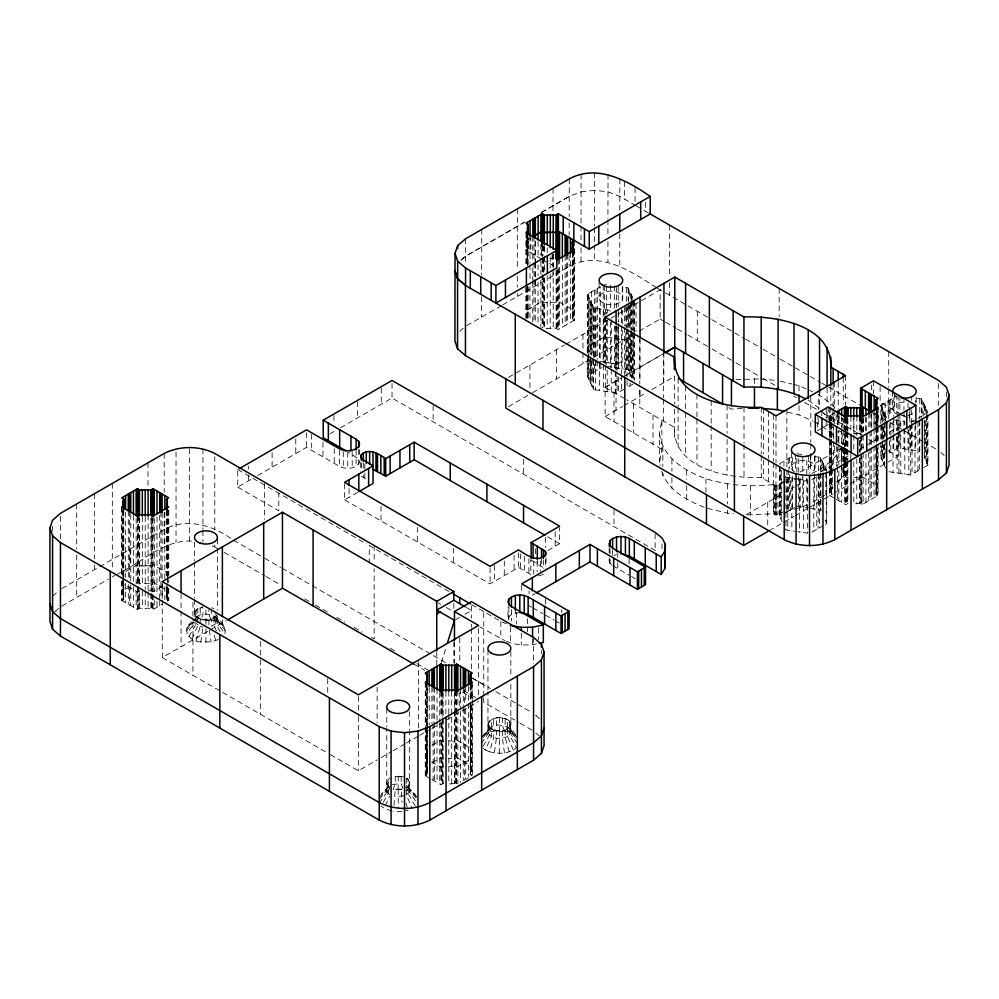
<?xml version="1.0" encoding="UTF-8"?>
<svg xmlns="http://www.w3.org/2000/svg" width="999" height="999" viewBox="0 0 999 999"><rect width="100%" height="100%" fill="white"/><g stroke="black" fill="none" stroke-linecap="round" stroke-linejoin="round"><path stroke-width="0.75" stroke-dasharray="5 3.75" d="M217.482 548.513L214.785 546.952L214.785 542.569M436.763 664.947L436.763 652.559M483.741 697.851L483.741 702.235L518.743 722.439M483.741 696.39L483.741 608.728M784.452 481.081L775.898 485.901L761.25 477.447C729.045 478.808 672.989 469.355 674.362 427.285L626.598 399.712M121.691 581.131L121.691 600.411L123.789 599.2L123.039 595.891L123.789 592.569L121.691 591.358L130.757 586.126M168.744 588.436L168.744 600.411L166.646 599.2L167.395 588.586M426.498 758.865L425.274 758.154L427.385 756.942L426.623 753.633L427.372 750.311L425.262 749.1L429.195 746.84M425.274 727.147L425.274 775.686L427.385 774.475L426.623 771.166L427.372 767.844L425.274 766.633L426.498 765.921M527.41 245.367L528.196 241.945L525.924 240.634L529.97 238.299L529.97 263.237M470.229 756.942L470.979 753.633L470.229 750.311M471.99 705.257L472.003 775.499L470.229 774.475L470.979 771.166L470.229 767.844L472.327 766.633L456.643 757.579L454.545 758.79L448.801 758.353M574.487 248.426L574.487 320.105L572.327 318.856L573.101 315.434L572.327 312.013L574.487 310.764L558.304 301.423L556.131 302.672L544.28 302.672L542.107 301.411L525.924 310.764L528.084 312.013L527.31 315.434L528.096 318.856L528.084 287.075M830.893 420.579L831.68 417.157L829.507 415.909L829.507 420.579M876.598 422.365L876.498 418.856M878.071 443.956L878.071 495.379L875.911 494.13L876.685 490.709L876.685 448.638M218.494 639.572L211.026 641.92L200.836 641.92L202.76 628.583M393.968 805.419L395.242 789.222A11.451 6.606 0 0 0 401.161 789.222L403.933 788.561M509.315 721.103L509.315 735.027L516.446 747.627C510.477 752.896 501.948 753.883 494.305 752.921L496.441 738.111L496.441 730.806C480.407 728.533 491.308 714.41 502.36 718.031C518.394 720.291 507.492 734.415 496.441 730.806M659.502 462.574L659.502 433.354L661.875 420.079L661.875 449.3L659.502 462.574L660.239 465.522M843.106 444.368L845.479 431.093M845.466 462.649L845.466 474.962L843.106 473.588L844.417 466.208M200.836 641.92C189.91 642.22 180.407 629.008 191.945 621.89M215.846 616.72A11.451 6.606 0 0 1 196.853 617.432A11.451 6.606 0 0 1 202.972 607.03C180.357 613.124 210.165 627.996 216.995 615.122L216.995 622.427L224.95 633.878C227.21 618.568 202.36 605.844 192.957 620.766M383.304 802.272L388.286 793.456L388.286 779.532L386.75 782.841L388.286 786.151M389.135 786.613L381.156 794.692L388.286 786.837C385.527 789.272 387.088 793.443 390.109 794.817M515.422 735.139C512.312 724.787 488.499 719.617 488.336 733.428C493.181 740.371 508.079 740.446 510.851 731.718L510.851 682.554M196.091 640.784L200.212 626.435L194.867 622.427L186.925 633.878M494.305 752.921L489.56 751.785L493.668 737.449L493.668 730.144A11.451 6.606 0 0 1 493.668 718.693A11.451 6.606 0 0 1 510.851 724.412A11.451 6.606 0 0 1 493.668 730.144M441.358 662.512L446.428 646.216M257.655 475.574L306.518 447.365L339.41 466.358C345.479 469.28 353.821 469.23 358.691 464.098L359.565 461.538L358.691 458.966L348.451 452.297M611.775 564.922L610.039 563.424L609.178 560.851L610.039 558.291M470.791 755.306L470.229 756.942L472.327 758.154L456.643 767.22L454.545 766.008L448.801 766.433M876.498 422.302L876.011 424.063L876.011 411.376M123.227 576.685L123.789 575.037L121.678 573.826L137.375 564.772L139.473 565.983L150.961 565.983L153.059 564.772L168.744 573.826L166.646 575.049M426.81 751.96L427.372 750.311M483.391 735.476L489.56 732.105L494.305 730.968L496.441 725.336L496.441 718.031M192.02 638.973L197.839 625.386M385.452 805.694L389.523 796.178M489.56 751.785L485.477 749.987L491.308 736.4L491.308 729.095M188.886 636.625L196.016 624.013M483.066 746.365L489.485 735.027L489.485 721.103M837.487 483.291L841.358 477.322L845.466 474.962M188.886 625.262L196.091 621.103L200.212 614.984L200.212 607.679M390.01 788.086L388.361 790.534L384.29 792.332M489.56 732.105L493.668 725.998L493.668 718.693M379.195 803.308L387.15 791.857L387.15 781.131M481.268 743.618L488.336 733.428L488.336 722.702M194.867 619.005L196.016 617.407M186.251 630.943L193.569 621.853M379.433 799.237L386.75 790.147L386.75 728.571M483.379 737.399L487.949 731.718L487.949 691.857M193.956 620.616L197.839 616.033L197.839 608.728M485.477 733.915L491.308 727.047L491.308 719.742M186.925 627.996L191.895 622.377M379.195 797.427L387.15 788.436M481.381 737.886L488.336 730.007M812.062 473.364C823.813 467.782 834.864 459.627 841.358 448.101L841.358 463.486M825.936 472.877L825.936 494.405L835.426 485.576M482.355 736.263L489.485 728.408M52.585 596.153L58.217 591.258M54.833 611.725L60.464 606.843M524.95 221.903L465.447 256.256L459.815 261.151L465.559 256.318L524.013 222.565M459.815 331.281L463.199 328.346M406.306 787.512C410.514 785.788 410.514 779.894 406.306 778.159A11.451 6.606 0 0 1 406.293 787.512L406.306 794.817L412.125 808.403M406.306 794.817L409.265 791.857L409.652 790.147L409.652 731.68M824.662 495.242L812.062 502.584M541.508 212.35L569.168 196.378L581.118 191.883M541.183 212.662L569.28 196.441M526.023 240.697L530.069 238.361M526.023 250.05L528.196 248.788L528.196 234.178M466.808 325.612L501.461 305.594M502.784 304.832L569.168 266.508C599.425 249.975 631.181 271.291 656.118 287.487M61.813 588.523L164.186 529.42C186.551 517.494 213.024 525.199 232.292 539.522M237.712 471.029L237.712 487.1L252.397 478.608M329.932 433.853L333.966 431.518M340.547 427.722L392.033 398.002L657.429 551.748M587.275 352.947L587.375 294.255L600.299 286.788L600.199 360.851M61.813 606.056L108.367 579.183M112.325 576.898L114.873 575.424M116.146 574.687C141.471 563.448 164.111 538.111 193.968 541.396M574.487 320.105L558.304 329.458L556.131 328.209L543.943 328.409L543.943 278.534M136.151 583.004L137.375 582.305L139.473 583.516L150.961 583.516L153.059 582.305L168.744 591.358L166.646 592.569L167.395 595.891M508.503 377.372L564.423 345.08M565.746 344.318L609.515 319.056M610.839 318.281L617.469 314.46M618.793 313.686L660.152 289.81L660.152 319.031L637.374 332.18M148.102 515.084L148.102 591.058L150.961 590.721L153.059 591.932L164.823 585.152L164.823 599.762M121.691 600.411L137.375 609.477L139.485 608.254L150.961 608.254L153.059 609.465L162.125 604.233M168.744 600.411L167.52 601.123L167.52 585.052M344.593 483.803L344.593 499.875L357.605 492.37M508.503 406.593L528.596 394.98M532.592 392.682L592.27 358.229M593.593 357.455L634.702 333.728M624.4 389.048L617.12 393.244L593.581 389.598L587.275 376.011L602.172 367.407M599.575 308.753L599.575 361.351L617.232 364.086L634.465 354.133L628.046 340.484M625.699 428.409L605.132 416.533L605.132 387.312L619.979 378.733M625.299 375.661L663.823 353.421L663.823 382.642M605.232 387.375L621.415 378.034M622.739 377.26L663.935 353.484M633.016 384.066L627.085 387.487L627.085 378.259M162.288 600.224L162.288 657.592L209.053 630.594M210.389 629.832L226.373 620.604M605.132 416.533L622.639 406.418M623.963 405.656L646.553 392.619M651.872 389.548L674.7 376.361M344.593 499.875L490.059 583.866L518.518 567.432L530.781 574.512L530.781 559.902M547.852 550.499L559.64 543.693L559.64 527.622M455.781 619.592L459.715 617.307M464.972 614.273L471.54 610.489L466.483 607.567M829.507 415.909L833.553 413.574L833.553 421.366M532.355 595.229L534.964 593.718M821.765 428.234L817.332 430.794L817.332 417.644M823.975 426.96L828.208 424.513L833.553 427.597L833.553 440.059M829.507 425.262L830.594 424.625M880.843 423.826L880.843 405.257L896.727 396.091L896.727 413.099M875.911 426.511L875.911 417.157L878.183 415.971L871.353 412.025M876.81 425.986L878.183 425.312M786.862 479.682L793.506 475.849M800.149 472.015L843.156 447.19M844.817 446.103L845.466 445.741M746.315 514.672L794.267 486.975M795.604 486.213L807.529 479.32M820.791 471.665L849.974 454.82M859.252 449.463L897.964 427.11L897.964 430.194M811.837 479.57L815.783 477.297M914.997 420.005L910.688 422.49L908.853 422.215M747.477 514.872L773.526 513.761L775.898 515.122L779.994 512.749L784.427 511.8M832.617 484.228L829.507 486.038L831.68 487.287L830.893 490.709L831.68 494.13L829.507 495.392L829.507 470.454M836.325 482.092L845.691 476.685L847.864 477.934M782.304 522.015L779.645 516.283L780.993 515.496L780.993 470.641M783.953 513.798L794.542 507.679M885.576 468.056L880.843 457.854L885.151 455.369L885.151 439.897M919.779 420.329L919.779 451.261L898.076 447.902L889.46 452.884L889.46 440.509M769.068 530.744L794.267 516.196M795.604 515.434L807.529 508.541M808.865 507.779L832.729 493.993M834.053 493.231L848.651 484.802M849.974 484.04L897.964 456.331L897.964 436.338M330.382 754.645L358.354 770.791L377.135 759.952M381.131 757.642L391.795 751.485M393.119 750.724L405.119 743.793M406.443 743.031L418.444 736.101M419.78 735.339L430.432 729.183M431.768 728.408L478.521 701.41M836.325 499.325L845.691 504.732L847.864 503.484L847.864 460.801M431.893 745.279L440.959 740.047L443.057 741.258L445.904 740.933M811.837 532.167L822.427 526.048M825.386 524.338L826.735 523.563L826.735 470.966L820.429 457.38L810.489 455.844L810.489 472.852M888.985 471.728L910.688 475.087L920.653 469.343M923.625 467.632L927.934 465.134L927.934 415.634M853.795 461.85L853.795 503.933L859.727 503.484L861.887 504.732L878.071 495.379M431.893 762.811L440.959 757.579L443.057 758.79M443.069 765.996L440.959 767.22L431.893 761.975M431.893 779.507L440.959 784.752L443.069 783.528L445.916 783.853M468.406 777.946L465.709 779.507L465.709 761.975M785.901 482.255L802.896 477.272M785.901 511.476L800.224 507.554L809.577 503.858M543.431 574.512L538.236 575.899M613.935 555.531L616.533 554.545M519.792 612.462L511.438 614.46L508.841 616.72L507.979 619.28L507.979 607.592M392.482 784.415L401.173 783.753L403.296 789.397M403.933 795.866L395.242 796.528M405.669 810.776L408.054 810.214M779.994 483.541L784.427 482.579M506.293 641.271C515.734 645.229 526.61 645.854 536.613 643.893M859.827 433.416L853.795 433.803L853.795 418.269M139.473 565.983L142.333 565.659M148.102 591.058L150.961 590.734L150.961 516.308M448.801 714.472L448.801 783.965L454.545 783.528L456.643 784.739L456.643 692.794M581.018 191.833L594.58 190.372L594.58 172.839M222.977 625.262C217.008 619.979 208.479 619.005 200.836 619.967L202.972 614.323L202.972 608.478M494.305 730.968C501.948 730.007 510.477 730.993 516.446 736.263M395.242 776.448L403.933 777.11A11.451 6.606 0 0 0 395.242 776.46L395.242 783.753L393.107 789.397L402.023 789.297M395.242 789.222L401.173 789.222L402.023 802.459M402.023 811.45L393.107 811.35M736.051 379.632L759.04 378.921M742.182 408.491L731.443 409.128L727.647 406.93M659.502 433.354C662 457.492 685.264 471.228 705.956 478.746C727.821 485.464 750.848 487.112 773.526 484.54M550.212 258.529L553.196 258.416M856.88 433.753L853.895 433.866L853.895 416.333M853.795 477.497L859.727 477.947L861.887 476.685L878.084 486.038L875.911 487.287L876.685 490.709M145.217 565.546L150.961 565.983M448.801 740.821L454.545 741.258L456.643 740.047L472.327 749.1L470.229 750.324L470.979 753.633M760.564 379.058L777.359 380.469M707.404 508.316L727.622 513.199L733.728 513.723M604.607 284.303L606.455 284.59M632.891 298.139L628.159 287.949L622.265 287.038L622.265 304.046M587.375 294.255L593.681 307.842L611.338 310.577M628.159 340.534L604.507 336.838L587.275 346.79L590.921 354.645L591.021 302.11M917.969 470.891L917.969 418.294L927.934 412.55L921.615 398.951L915.733 398.039L915.733 402.684M603.508 361.925L617.12 364.023L617.12 370.179M606.343 366.346L628.046 369.705L632.779 379.895L632.779 350.674M894.38 419.967L904.807 421.59L904.807 427.772M796.877 453.733L802.771 454.645L802.771 507.242M785.464 476.211L785.951 477.272L795.891 478.808M797.726 479.095L807.654 480.631L807.654 533.229L797.726 531.693M796.877 506.331L806.817 507.867L806.817 455.269M810.489 508.429L820.429 509.977L820.916 511.038L820.916 458.441M785.464 528.808L785.951 529.87L794.542 531.206M200.212 626.435L202.972 627.097M405.669 789.959L412.125 792.332L417.22 797.427M391.92 811.063L384.29 808.403L381.156 806.056M780.244 381.168L791.795 383.966M793.243 384.315L799.013 385.701L812.761 391.808M787.462 412.137L799.013 414.922L812.761 421.029M212.163 545.941L214.785 546.952M471.628 604.62L500.811 621.465L506.293 623.738M479.595 626.748L504.932 640.696M211.663 607.679L214.036 608.728M814.135 421.64L820.728 425.324M661.725 471.391C667.707 490.896 688.274 500.986 705.956 507.967M471.54 677.697L483.741 684.702M635.926 205.707L619.78 196.378L607.929 191.833L594.48 190.31L594.48 226.149M636.363 205.956L650.237 213.961M901.31 414.423L880.119 402.185L880.119 384.652M902.634 415.184L907.929 418.244M915.871 422.839L909.252 419.006L909.252 407.317M657.467 288.274L664.198 292.158M665.459 292.882L686.95 305.294M688.011 305.906L711.013 319.18M712.05 319.78L744.417 338.461M745.554 339.123L761.787 348.489M762.974 349.175L779.158 358.529M780.394 359.24L793.855 367.008M795.129 367.744L820.591 382.455M821.915 383.216L827.297 386.313M828.596 387.075L860.801 405.656M874.025 413.299L888.673 421.753M889.997 422.515L903.533 430.332M904.882 431.106L922.377 441.221M923.725 441.995L938.536 450.537M875.911 424.001L877.846 425.124L877.846 409.053M859.727 433.354L861.65 434.465M660.152 319.031L664.123 321.328M665.459 322.103L676.073 328.234M677.397 328.996L686.688 334.353M688.011 335.127L710.701 348.226M712.05 349.001L734.827 362.15M736.163 362.924L744.205 367.57M745.554 368.344L761.638 377.622M762.974 378.396L779.058 387.687M793.793 396.191L796.478 397.739M804.52 402.385L817.919 410.127M823.276 413.211L860.801 434.877M868.768 439.473L875.399 443.306M880.706 446.378L897.964 456.331M541.458 258.953L525.924 249.987L528.096 248.726L527.509 247.028M542.782 259.715L548.089 262.787M549.413 263.549L556.88 267.857M841.645 432.267L838.86 430.656L838.86 443.231M845.566 445.791L838.198 441.546L838.198 430.631M829.507 495.392L833.553 497.727M605.132 387.312L625.699 399.188M626.997 429.158L661.875 449.3M612.637 565.671L629.083 575.174M631.593 576.623L635.364 578.796M547.602 536.75L559.64 543.693M531.168 560.127L545.404 568.918M361.363 476.123L368.194 480.631M529.095 605.669L531.605 607.117M532.854 607.842L542.894 613.636M545.404 615.084L554.183 620.154M555.432 620.879L559.203 623.051M237.712 469.567L366.558 543.956M448.901 591.495L369.255 545.516L369.255 563.049M237.712 487.1L278.821 510.826L278.821 493.294M438.099 602.797L440.796 604.358M446.203 607.467L451.598 610.589M233.641 540.309L261.9 556.63M264.598 558.179L280.632 567.444M281.968 568.206L446.328 663.099M473.051 678.533L490.472 688.586M495.854 691.695L516.046 703.358M517.395 704.133L532.205 712.687M224.213 552.397L264.598 575.711M265.934 576.485L280.632 584.964M304.683 598.863L310.027 601.947M315.372 605.032L327.397 611.975M336.75 617.37L344.767 622.002M354.121 627.397L362.137 632.03M371.491 637.437L374.163 638.973L374.163 568.731M390.209 648.226L396.89 652.085M416.933 663.661L427.622 669.829M463.698 690.659L477.06 698.376M520.092 723.214L533.553 730.993M462.487 692.17L473.176 698.338M425.274 775.686L429.195 777.959M162.288 657.592L221.229 691.62M222.577 692.407L327.722 753.109M413.986 664.173L424.7 670.354M808.253 400.149L819.542 408.379L819.542 392.794M821.965 426.248L833.066 434.577M483.391 748.413L485.477 749.987M406.306 778.159L406.306 785.464L415.247 794.692M940.783 452.497L944.167 455.432M535.801 732.941L539.185 735.876M509.315 728.408L517.42 737.886M408.129 786.837L416.221 796.303M215.846 617.407L224.95 627.996M513.324 733.915L507.492 727.047L507.492 719.742M406.306 785.464L412.125 792.332M214.036 616.033L219.855 622.901M821.428 410.664L827.072 417.557L827.072 411.326M515.422 737.399L510.851 731.718L510.464 730.007M416.059 798.101L409.652 790.147L409.265 788.436M225.612 630.943L217.382 620.716L216.995 619.005M834.877 407.867L833.066 405.357L818.268 394.243L818.268 409.627M837.599 440.834L839.41 443.331M517.532 743.618L510.464 733.428L510.464 722.702M415.447 800.761L409.265 791.857L409.265 781.131M509.24 732.105L505.132 725.998L505.132 718.693M405.582 786.862L408.054 790.534M215.772 621.103L211.663 614.984L211.663 609.14M415.247 806.056L408.129 793.456L408.129 779.532M220.13 631.58L215.846 624.013L215.846 611.563M927.934 465.134L924.287 457.28L924.287 420.154M880.843 405.257L887.149 418.856M825.162 520.167L826.735 523.563M780.132 464.747L779.645 463.686L792.569 456.218L792.569 470.142M587.375 346.853L591.021 354.707M513.324 749.987L507.492 736.4L507.492 729.095M216.358 630.819L214.036 625.386L214.036 618.081M829.757 424.538L830.831 427.322L830.818 437.287L833.129 438.611L833.066 423.813M504.495 730.968L502.36 725.336L502.36 718.031M211.026 619.967L208.903 614.323L208.903 609.939M527.31 245.304L528.196 248.788M427.385 756.942L426.623 753.633M875.911 417.157L876.797 420.641M509.24 751.785L505.132 737.449L505.132 730.144M405.994 803.046L407.23 807.342M214.136 635.039L215.772 640.784M845.104 429.62L842.132 417.869L842.132 427.097M842.507 448.551L845.479 460.314M504.495 752.921L502.36 738.111L502.36 730.806M209.328 630.057L211.026 641.92M454.47 641.907L454.47 663.473M946.428 391.933L946.428 396.603M938.536 383.529L938.536 405.344M927.434 414.573L927.434 464.073M926.585 414.872L926.585 465.921M926.348 409.14L926.348 415.334M926.348 416.883L926.348 461.738M925.274 406.805L925.274 414.548M925.274 420.729L925.274 459.403M924.774 405.744L924.774 415.035M924.774 421.216L924.774 458.341M924.287 404.682L924.287 413.973M923.201 402.347L923.201 416.271M922.114 400.012L922.114 417.033M921.615 398.951L921.615 417.52M919.779 398.663L919.779 418.781M919.317 420.616L919.317 470.117M916.195 397.215L916.195 403.059M915.733 424.338L915.733 450.636M914.997 426.198L914.997 472.602M912.037 423.264L912.037 474.313M911.687 397.415L911.687 400.512M911.687 409.79L911.687 422.165M911.687 423.713L911.687 450.012M910.688 425.586L910.688 475.087M909.852 407.954L909.852 423.426M909.852 424.975L909.852 449.725M908.853 429.945L908.853 474.812M908.004 403.034L908.004 407.679M908.004 429.333L908.004 449.438M904.807 429.32L904.807 474.175M903.958 397.764L903.958 410.139M903.958 411.688L903.958 427.16M903.958 428.708L903.958 448.813M900.761 420.954L900.761 428.696M900.761 434.877L900.761 473.551M899.912 395.592L899.912 412.612M899.912 414.16L899.912 429.62M899.912 431.168L899.912 448.189M898.925 420.679L898.925 431.506M898.925 433.054L898.925 473.276M898.076 395.304L898.076 413.873M898.076 415.422L898.076 430.894M898.076 432.43L898.076 447.902M897.077 420.392L897.077 431.218M897.077 437.412L897.077 472.989M896.727 419.293L896.727 430.119M896.727 436.301L896.727 448.676M894.692 393.069L894.692 410.601M893.768 397.802L893.768 416.358M893.768 417.907L893.768 433.379M893.768 434.927L893.768 450.387M893.031 421.316L893.031 433.691M893.031 435.227L893.031 472.365M892.582 391.371L892.582 408.903M890.808 399.513L890.808 416.521M890.808 422.714L890.808 435.089M890.808 436.638L890.808 452.097M889.46 400.287L889.46 417.295M889.46 423.489L889.46 434.315M888.735 351.66L888.735 387.5M888.735 389.061L888.735 418.668M888.111 401.061L888.111 418.082M885.576 415.459L885.576 420.092M885.151 402.772L885.151 421.341M885.151 422.877L885.151 438.349M884.49 413.124L884.49 420.854M884.49 422.402L884.49 437.874M884.49 444.056L884.49 465.709M883.99 412.05L883.99 421.341M883.99 427.522L883.99 438.349M883.99 444.543L883.99 464.647M883.503 410.989L883.503 420.279M883.503 426.461L883.503 438.836M883.503 445.03L883.503 463.586M882.417 408.653L882.417 422.577M882.417 424.125L882.417 439.597M882.417 441.146L882.417 461.251M882.192 404.483L882.192 421.503M882.192 427.684L882.192 440.059M882.192 441.608L882.192 457.08M881.33 406.318L881.33 423.339M881.33 424.887L881.33 440.359M881.33 446.541L881.33 458.916M880.843 425.374L880.843 440.834M880.843 442.382L880.843 457.854M878.183 407.779L878.084 425.262M878.071 426.81L878.084 442.407M877.734 416.108L877.734 425.462M877.734 427.01L877.734 442.594M877.734 448.439L877.734 495.192M877.097 408.616L876.997 425.886M876.997 427.447L876.997 441.77M876.997 447.702L876.997 494.755M876.91 411.438L876.81 426.086M876.81 427.547L876.81 441.67M876.81 447.802L876.81 496.116M876.598 411.613L876.685 425.262M876.685 431.493L876.685 442.395M876.36 412.575L876.498 425.424M876.498 426.985L876.498 443.793M876.498 445.354L876.498 492.432M876.248 416.97L876.248 426.311M876.248 427.322L876.248 443.456M876.248 444.455L876.248 494.33M875.911 427.122L875.911 443.656M875.911 445.217L875.911 494.13M874.125 410.114L874.125 427.647M874.025 413.574L874.025 427.597M874.025 429.145L874.025 444.742M874.025 446.291L874.025 497.714M873.501 380.831L873.501 393.981M871.49 384.927L871.49 392.232M871.353 414.647L871.353 427.797M871.24 411.963L871.24 427.547M871.24 430.756L871.24 446.341M871.24 447.814L871.24 499.325M869.979 412.787L870.079 429.995M869.979 431.493L869.979 447.077M869.979 448.626L869.979 500.062M868.818 413.186L868.818 429.258M868.718 452.472L868.718 500.786M866.033 417.719L866.033 430.869M865.933 416.695L865.933 430.719M865.933 454.083L865.933 502.397M863.248 417.857L863.248 433.928M863.148 418.206L863.148 433.791M863.148 435.339L863.148 451.011M863.148 452.485L863.148 503.996M861.987 418.593L861.987 433.204M861.887 419.031L861.887 433.054M861.887 434.602L861.887 450.199M861.887 456.418L861.887 504.732M861.65 416.933L861.65 433.004M861.55 417.669L861.55 434.815M861.55 435.964L861.55 451.948M861.55 453.509L861.55 504.532M860.913 416.508L860.801 435.239M860.801 436.8L860.801 452.672M860.801 453.946L860.801 504.108M860.164 416.071L860.164 433.603M860.064 418.531L860.064 434.115M860.064 440.347L860.064 452.809M860.064 458.479L860.064 503.671M859.827 415.884L859.727 434.303M859.727 440.534L859.727 452.048M859.727 457.679L859.727 503.484M856.88 416.221L856.78 435.527M856.78 458.903L856.78 503.821M853.795 435.364L853.795 450.999M850.911 416.221L850.811 433.966M850.811 453.946L850.811 458.903M847.864 418.718L847.864 431.193M847.864 432.742L847.864 448.938M847.864 449.887L847.864 459.84M847.627 418.993L847.627 430.681M847.527 418.519L847.527 430.994M847.527 432.555L847.527 448.139M847.527 449.687L847.527 460.039M847.527 461.6L847.527 503.671M846.89 431.118L846.89 417.969L846.777 430.557M846.777 432.117L846.777 448.002M846.777 449.562L846.777 460.177M846.777 461.725L846.777 504.108M846.028 417.657L846.028 430.132M846.028 431.693L846.028 447.277M846.041 448.439L846.028 461.301M846.041 462.462L846.041 504.532M845.803 418.593L845.803 430.282M845.566 375.674L845.566 405.282M845.566 417.744L845.566 430.207M845.691 431.493L845.691 447.077M845.691 448.626L845.691 461.101M845.691 462.662L845.691 504.732M845.479 434.165L845.479 446.466M845.466 448.813L845.466 461.113M845.092 448.601L845.092 460.901M845.092 462.437L845.092 474.75M844.817 449.188L844.817 461.488M844.817 463.024L844.817 475.324M844.53 416.408L844.53 429.558M844.43 418.194L844.43 429.108M844.43 433.878L844.43 447.802M844.43 449.363L844.43 460.364M844.43 461.925L844.43 504.008M844.28 452.747L844.28 460.439M844.28 461.975L844.28 474.275M843.468 447.664L843.468 461.501M843.468 467.657L843.468 473.801M843.268 377.46L843.268 403.946M843.268 417.969L843.268 428.883M843.268 430.444L843.268 444.468M843.406 448.464L843.406 462.3M843.406 463.836L843.406 476.148M843.106 447.452L843.106 461.288M843.106 467.445L843.106 473.588M842.132 433.241L842.132 444.006M841.995 447.739L841.995 461.575M841.995 467.732L841.995 476.96M841.645 416.683L841.645 427.597M841.645 429.158L841.645 444.742M841.645 446.291L841.645 463.436M841.645 464.997L841.645 502.397M841.358 465.022L841.358 477.322M838.96 416.108L838.96 424.875M838.86 413.623L838.86 424.525M838.86 444.68L838.86 465.047M838.86 471.178L838.86 500.786M838.198 382.317L838.198 408.816M838.198 416.608L838.198 424.4M837.699 412.462L837.699 424.15M837.599 411.238L837.599 425.262M837.599 447.077L837.487 466.371M837.599 467.332L837.599 500.062M836.213 414.523L836.213 423.289M836.325 446.341L836.325 466.595M834.702 381.943L834.702 408.441M834.702 410.002L834.702 424.026M834.702 445.841L834.702 452.072M833.553 441.62L833.553 468.119M833.129 384.066L833.129 407.442M833.066 408.441L833.066 422.277M832.954 412.637L832.954 421.403M832.342 459.79L832.342 489.011M831.68 417.157L831.68 420.279M831.68 424.001L831.68 438.973M831.68 444.268L831.68 494.13M831.33 416.958L831.33 420.079M831.343 424.2L831.33 438.786M831.343 439.785L831.33 468.394M831.343 469.393L831.343 494.33M831.093 421.978L831.093 437.887M831.093 439.448L831.093 469.055M831.093 470.292L831.093 492.432M830.831 386.8L830.818 406.118M830.831 407.068L830.768 421.416M830.893 422.14L830.768 438.549M830.768 440.01L830.893 468.893M830.768 469.617L830.768 496.116M830.594 416.533L830.594 421.203M830.594 422.764L830.594 438.661M830.594 439.91L830.594 468.269M830.594 469.518L830.594 494.755M829.844 416.096L829.844 468.693M829.844 470.254L829.844 495.192M829.694 407.842L829.694 425.374M829.507 422.14L829.507 437.724M829.507 439.285L829.507 468.893M828.208 406.98L828.208 420.129M827.072 387.949L827.072 405.094M826.198 408.141L826.198 418.369M826.198 419.83L826.198 425.674M826.235 473.002L826.235 522.502M825.936 465.184L825.936 471.341M825.162 467.569L825.162 470.666M824.075 465.234L824.075 471.416M823.576 464.173L823.576 471.903M823.089 463.111L823.089 472.39M822.002 460.776L822.002 471.603M821.765 410.701L821.765 416.546M820.429 457.38L820.429 471.303M820.429 472.839L820.429 509.977M819.467 475.162L819.467 527.759M818.581 457.092L818.581 472.564M818.581 474.113L818.581 509.69M818.268 418.856L818.268 423.464M818.268 473.276L818.119 528.546M816.77 476.723L816.77 529.32M814.997 455.644L814.997 467.332M814.535 456.468L814.535 509.065M813.81 478.434L813.81 531.031M810.788 395.754L810.788 442.507M810.788 444.068L810.788 451.86M810.788 453.409L810.788 465.884M808.653 455.556L808.653 472.564M803.608 480.007L803.608 532.604M800.224 478.334L800.224 507.554M799.562 479.383L799.562 531.98M799.013 385.701L799.013 393.394M799.013 405.694L799.013 414.922M798.725 458.653L798.725 506.618M796.877 458.379L796.877 472.302M795.529 454.508L795.529 471.528M792.569 476.336L792.569 508.816M791.845 478.184L791.845 530.781M791.383 452.722L791.383 467.332M790.321 481.293L790.321 510.514M789.61 457.929L789.61 468.756M789.61 474.95L789.61 510.526M788.261 458.703L788.261 467.994M788.261 469.542L788.261 511.301M787.799 477.559L787.799 530.157M786.862 409.565L786.862 468.781M786.912 470.317L786.912 512.087M785.951 477.272L785.951 529.87M783.953 461.201L783.953 467.382M781.218 470.179L781.218 519.68M780.132 466.296L780.132 517.345M779.645 466.783L779.645 516.283M779.357 483.903L779.357 513.124M779.158 288.399L779.158 316.446M777.946 484.715L777.946 513.936M776.535 485.539L776.535 514.76M775.998 415.834L775.998 462.587M775.998 464.148L775.898 515.122M775.524 485.689L775.524 514.91M774.712 485.227L774.712 514.448M773.9 484.752L773.9 513.973M773.688 414.51L773.688 461.263M773.688 462.812L773.526 513.761M768.618 411.576L768.618 458.329M768.618 459.89L768.618 481.705M767.744 502.297L767.744 526.898M763.548 408.653L763.548 453.846M763.548 460.077L763.548 478.783M761.25 407.317L761.25 454.07M761.25 455.631L761.25 477.447M754.457 378.534L754.457 386.226M750.524 485.914L750.524 515.134M744.005 407.33L744.005 443.169M744.005 444.73L744.005 477.46M727.622 483.978L727.622 503.971M727.622 510.127L727.622 513.199M727.085 405.157L727.085 433.204M727.085 439.448L727.085 475.287M711.176 400.811L711.176 424.188M711.176 425.749L711.176 470.941M705.956 478.746L705.956 492.582M697.302 311.263L697.302 340.484M696.94 394.293L696.94 417.669M696.94 419.23L696.94 464.423M686.713 470.204L686.713 479.433M686.713 485.576L686.713 499.425M685.639 386.076L685.639 411.001M685.639 412.562L685.639 456.193M678.109 378.446L678.109 406.493M678.109 408.054L678.109 447.015M674.362 375.861L674.362 403.908M674.362 409.19L674.362 437.25M671.915 459.09L671.915 471.391M671.915 477.547L671.915 488.311M669.58 225.137L669.58 276.561M669.58 282.792L669.58 295.267M663.561 350.924L663.561 397.677M663.561 399.238L663.561 421.054M662.837 446.59L662.837 466.583M662.837 472.727L662.837 475.799M662.012 543.756L662.012 551.061M655.132 533.828L655.132 549.9M653.009 414.96L653.009 444.18M645.491 202.46L645.491 211.226M640.022 339.235L639.909 382.605M639.909 390.297L639.909 396.453M639.797 337.2L639.797 383.953M639.797 390.184L639.797 407.33M636.038 303.733L636.038 331.418M635.064 187.675L635.064 202.285M634.465 301.536L634.465 332.48M634.465 334.028L634.365 380.219M633.965 300.474L633.965 331.418M633.965 332.967L633.865 379.158M633.503 403.696L633.503 432.917M633.116 302.31L633.116 330.157M633.116 336.351L633.116 354.907M632.891 299.688L632.891 330.619M632.891 332.168L632.891 350.736M633.016 354.857L633.016 379.458M631.805 295.804L631.805 300.449M631.805 301.985L631.805 329.832M631.805 331.381L631.805 348.401M631.693 348.339L631.693 377.56M631.306 294.742L631.306 299.388M631.306 300.924L631.306 330.319M631.306 331.868L631.206 376.498M630.819 293.681L630.819 299.862M630.819 301.411L630.819 329.258M630.819 330.806L630.719 375.437M630.157 304.021L630.157 328.771M630.157 334.965L630.157 356.618M630.057 356.556L630.057 376.561M630.057 382.704L630.057 385.776M629.732 291.346L629.732 299.076M629.732 305.269L629.732 328.471M629.732 334.653L629.632 373.102M629.083 559.103L629.083 564.947M628.646 289.011L628.646 301.386M628.646 302.934L628.646 327.684M628.646 333.866L628.546 370.766M628.159 287.949L628.159 300.324M628.159 306.506L628.159 328.159M628.159 329.707L628.046 369.705M627.197 305.731L627.197 327.397M627.197 328.946L627.085 376.723M626.311 287.662L626.311 301.586M626.311 307.767L626.311 327.884M626.311 329.433L626.211 369.418M625.849 306.518L625.849 326.623M625.849 332.817L625.849 359.116M625.736 359.053L625.736 375.961M624.625 181.643L624.625 199.176M624.5 307.292L624.5 325.849M624.5 327.397L624.4 375.212M622.727 286.201L622.727 297.889A11.801 6.818 0 0 1 605.019 303.796A11.801 6.818 0 0 1 605.019 291.995A11.801 6.818 0 0 1 622.727 297.889M622.265 310.239L622.265 324.163M622.265 330.344L622.265 339.635M622.165 339.573L622.165 368.793M621.54 309.003L621.54 324.475M621.54 326.011L621.428 373.838M621.428 375.374L621.428 390.759M619.88 178.908L619.78 210.402M619.78 233.778L619.78 266.508M618.568 310.714L618.568 321.541M618.568 327.722L618.568 363.311M618.468 363.249L618.468 370.941M618.468 377.085L618.468 392.47M618.219 286.413L618.219 306.518M618.219 312.699L618.219 321.99M618.219 323.539L618.119 368.169M617.769 552.572L617.769 561.338M617.769 562.799L617.769 568.643M617.232 326.96L617.232 364.086M617.12 376.323L617.12 393.244M616.383 286.126L616.383 307.779M616.383 326.348L616.283 367.882M616.033 323.476L616.033 370.229M616.096 371.74L615.996 410.252M615.384 326.673L615.384 363.798M615.284 363.736L615.284 369.892M615.284 371.428L615.284 392.957M614.547 285.839L614.547 309.041M614.547 326.061L614.547 338.436M614.435 338.374L614.435 367.595M613.998 392.432L613.998 421.653M614.023 510.089L614.023 526.161M612.637 550.187L612.637 556.031M611.338 319.855L611.238 367.732M611.238 369.268L611.238 392.332M610.501 285.214L610.501 311.513M610.501 322.34L610.389 366.97M610.039 548.813L610.039 553.908M610.039 559.04L610.039 563.424M609.178 547.702L609.178 556.468M609.178 557.929L609.178 560.851M608.029 174.35L607.929 218.319M607.929 219.88L607.929 235.464M607.929 241.696L607.929 261.95M607.292 309.952L607.292 313.049M607.292 320.779L607.292 362.55M607.192 370.179L607.192 391.708M606.455 286.139L606.455 313.973M606.455 320.167L606.455 337.187M606.343 337.125L606.343 364.81M605.456 309.665L605.456 314.31M605.456 315.859L605.456 362.262M605.232 317.245L605.232 363.998M605.357 365.284L605.357 391.421M604.607 285.851L604.607 315.247M604.607 316.783L604.507 362.987M603.621 309.378L603.621 361.975M603.508 364.997L603.508 391.133M603.259 285.077L603.159 363.761M600.199 362.4L600.199 368.544M599.462 362.837L599.462 390.509M599.113 283.291L599.113 297.889M597.34 288.499L597.34 341.096M597.24 341.034L597.24 359.49M597.24 361.026L597.24 370.254M595.991 289.273L595.891 358.728M595.891 360.264L595.891 371.029M595.516 308.129L595.516 357.63M595.416 360.664L595.416 389.885M594.642 290.06L594.542 356.431M594.542 364.123L594.542 371.815M594.48 227.71L594.48 243.294M594.48 244.855L594.48 260.439M593.681 307.842L593.681 357.355M593.581 360.377L593.581 389.598M593.194 306.78L593.194 357.829M593.081 359.315L593.081 388.536M592.107 304.445L592.107 355.494M592.007 358.516L592.007 386.201M591.683 291.77L591.683 344.355M591.583 344.305L591.583 355.07M591.583 361.213L591.583 373.526M590.921 360.801L590.921 383.866M590.534 301.049L590.534 353.646M590.421 356.668L590.421 382.804M590.034 299.987L590.034 352.585M589.934 360.214L589.934 381.743M588.948 297.652L588.948 350.249M588.723 293.481L588.723 346.066M588.848 350.187L588.848 379.408M588.623 346.016L588.623 375.237M587.862 295.317L587.762 354.008M587.762 355.544L587.762 377.073M587.275 359.091L587.275 376.011M582.979 334.365L582.979 351.286M582.979 352.822L582.979 363.586M581.118 174.35L581.018 224.55M581.018 226.111L581.018 241.696M581.018 247.927L581.018 261.95M574.487 240.634L574.487 246.865M574.15 249.787L574.15 319.917M573.414 250.911L573.414 319.48M573.226 250.712L573.226 320.841M572.914 252.934L572.914 317.158M572.664 252.048L572.664 319.056M572.327 251.848L572.327 318.856M570.441 252.322L570.441 322.452M569.28 178.908L569.168 216.633M569.168 222.877L569.168 235.339M569.168 255.594L569.168 266.508M567.657 253.921L567.657 324.051M566.396 254.658L566.396 324.787M565.134 255.382L565.134 325.512M562.35 256.993L562.35 327.123M561.713 609.889L561.713 612.812M559.565 258.604L559.565 328.721M558.304 259.328L558.304 329.458M557.966 270.042L557.966 329.258M557.217 269.318L557.217 328.833M556.48 270.741L556.48 328.396M556.455 349.675L556.455 378.896M556.131 270.542L556.131 328.209M555.182 531.655L555.182 546.266M553.196 254.021L553.196 267.769M553.196 269.33L553.196 328.546M553.071 188.262L552.959 211.975M552.959 254.046L552.959 266.508M552.959 272.752L552.959 275.861M552.06 254.857L552.06 265.085M550.199 257.018L550.199 267.932M550.212 274.113L550.212 328.659M547.227 247.789L547.227 254.021M547.227 275.562L547.227 328.546M546.053 557.704L546.053 566.47M545.404 537.3L545.404 547.527M545.404 559.652L545.404 568.419M545.404 599.013L545.404 604.857M544.28 246.566L544.28 254.358M544.28 255.919L544.28 272.103M544.28 277.734L544.28 328.209M543.943 246.366L543.943 254.158M543.943 258.279L543.943 272.864M543.431 559.902L543.431 568.668M543.194 245.941L543.194 255.282M543.194 258.704L543.194 273.988M543.194 275.549L543.194 327.272M542.445 245.504L542.445 256.418M542.445 257.979L542.445 273.564M542.445 274.725L542.445 327.709M542.107 245.304L542.107 256.219M542.107 257.779L542.107 273.364M542.107 274.912L542.107 327.897M541.52 558.791L541.52 566.096M541.458 241.421L541.458 256.031M541.433 650.536L541.433 653.633M540.846 244.48L540.846 255.394M540.846 261.626L540.846 274.188M540.846 280.332L540.846 327.173M540.471 561.038L540.471 571.266M538.349 627.946L538.349 639.635M538.061 241.421L538.061 258.554M538.061 264.785L538.061 275.699M538.061 281.93L538.061 324.001M537.3 560.751L537.3 563.673M537.112 561.413L537.112 571.64M535.614 548.788L535.614 556.093M535.277 241.458L535.277 261.726M535.277 263.174L535.277 278.871M535.277 280.319L535.277 322.402M535.139 240.959L535.139 261.226M535.139 262.774L535.139 278.359M535.139 279.92L535.139 286.151M534.015 235.964L534.015 260.901M534.015 262.45L534.015 278.034M534.015 279.595L534.015 321.666M533.741 561.038L533.741 574.188M533.553 637.487L533.553 663.848M532.742 236.688L532.742 261.713M532.742 267.857L532.742 280.419M532.742 281.88L532.742 322.502M532.579 638.885L532.579 644.73M530.844 235.302L530.844 252.834M529.97 264.785L529.97 280.369M529.97 286.601L529.97 320.891M529.932 364.997L529.932 391.133M529.095 591.058L529.095 593.98M528.871 558.791L528.871 573.401M528.084 241.883L528.084 265.259M527.859 234.378L527.747 265.072M527.747 286.888L527.747 319.056M527.609 235.402L527.609 247.09M527.41 236.601L527.509 265.409M527.509 287.225L527.509 317.158M527.385 618.693L527.385 631.843M527.11 234.802L527.185 264.835M527.185 286.563L527.185 317.732M527.01 241.258L527.01 264.947M527.01 286.451L527.01 317.932M526.361 233.778L526.361 249.85M526.261 240.834L526.261 265.759M526.261 287.188L526.261 318.356M526.023 232.517L525.924 265.572M525.924 287.387L525.924 318.556M524.65 556.356L524.65 570.966M523.588 459.34L523.588 473.951M521.69 585.314L521.69 592.619M521.303 633.191L521.303 644.879M520.442 553.921L520.442 568.531M518.518 552.822L518.518 567.432M517.42 208.853L517.42 226.386M517.307 226.323L517.307 269.955M517.307 276.186L517.307 287.1M517.307 293.331L517.307 296.453M516.421 612.362L516.421 624.05M515.347 610.039L515.347 612.961M514.073 555.382L514.073 569.992M511.438 609.49L511.438 621.178M510.851 651.548L510.851 676.348M510.414 626.897L510.414 642.969M508.841 606.493L508.841 620.379M504.295 561.038L504.295 575.649M500.811 621.465L500.811 638.998M499.4 717.806L499.4 730.581M499.4 731.031L499.4 753.308M494.505 565.222L494.505 581.293M490.059 567.794L490.059 583.866M487.949 649.999L487.949 690.309M481.768 229.433L481.655 274.95M481.655 296.778L481.655 317.033M478.521 628.546L478.521 695.217M472.327 682.192L472.327 775.686M471.99 685.102L472.003 699.675M471.54 606.106L471.54 618.119M471.54 624.225L471.54 627.285M471.54 628.808L471.54 670.054M471.278 683.129L471.278 698.638M471.278 704.832L471.278 775.087M471.103 682.891L471.103 699.949M471.103 704.982L471.103 774.937M470.791 685.289L470.791 699.487M470.791 705.444L470.791 772.826M470.554 684.265L470.554 701.323M470.554 702.06L470.566 774.662M470.229 685.202L470.229 701.136M470.229 702.26L470.229 774.475M468.406 686.375L468.406 776.485M465.709 686.001L465.709 703.421M465.709 709.265L465.709 762.811M465.559 238.786L465.559 256.318M465.447 256.256L465.447 264.048M464.485 688.761L464.485 707.367M464.485 708.915L464.485 780.219M463.261 687.424L463.261 706.031M463.261 707.579L463.261 780.918M460.564 688.973L460.564 709.752M460.564 711.3L460.564 782.479M459.752 637.837L459.752 662.637M459.752 692.095L459.752 706.056M457.867 690.534L457.867 708.191M457.867 709.74L457.867 784.04M456.306 691.058L456.318 784.552M455.594 690.634L455.594 784.14M454.87 690.222L454.87 710.064M454.87 711.613L454.882 783.716M454.545 693.131L454.545 783.528M453.658 548.239L453.658 562.849M453.833 603.321L453.833 609.427M453.833 641.495L453.833 662.886M451.685 691.32L451.698 783.853M448.801 691.208L448.801 713.723M445.904 691.32L445.904 714.572M443.057 693.131L443.069 783.528M442.732 690.222L442.732 716.583M442.732 718.131L442.732 783.716M442.008 692.594L442.008 717.394M442.008 723.201L442.008 784.14M441.283 691.058L441.283 717.407M441.283 723.176L441.283 784.552M440.959 691.246L440.959 716.795M440.959 722.252L440.959 784.752M439.722 692.694L439.735 721.54M439.735 723.089L439.735 784.04M437.038 688.973L437.038 720.604M437.038 722.152L437.038 782.479M434.34 687.424L434.34 780.918M433.141 405.656L433.141 421.728M433.116 686.713L433.116 722.377M433.116 723.925L433.116 780.219M431.893 687.549L431.893 723.576M429.195 687.549L429.195 724.762M427.372 688.299L427.385 774.475M427.048 684.265L427.048 726.123M427.048 726.872L427.048 774.662M426.81 685.289L426.81 772.826M426.623 685.414L426.623 725.724M426.623 727.272L426.623 771.166M426.498 684.827L426.498 725.137M426.498 726.685L426.498 776.398M426.323 683.129L426.323 724.999M426.323 731.106L426.323 775.087M425.599 681.992L425.599 726.036M425.599 726.96L425.599 775.499M425.274 682.192L425.262 725.848M418.444 661.675L418.444 728.346M417.332 527.26L417.332 541.87M409.652 711.525L409.652 730.119M401.173 776.448L401.173 783.753M398.201 776.223L398.201 789.01M398.201 789.447L398.201 808.74M392.033 383.391L392.033 398.002M386.75 708.416L386.75 727.022M381.281 388.136L381.281 404.208M381.006 506.281L381.006 520.891M377.135 687.075L377.135 722.739M374.163 545.466L374.163 562.524M364.847 464.098L364.847 471.403M364.847 472.864L364.847 478.708M363.324 463.211L363.324 469.068M363.324 474.9L363.324 477.822M361.363 462.974L361.363 469.305M360.701 462.487L360.701 471.253M359.565 449.85L359.565 454.233M358.691 449.488L358.691 454.582M358.691 459.715L358.691 464.098M358.354 696.365L358.354 714.972M358.354 716.533L358.354 770.791M357.63 401.785L357.63 417.857M356.106 450.287L356.106 466.358M352.197 451.785L352.197 467.857M349.038 488.548L349.038 497.315M347.752 452.285L347.752 468.356M343.306 451.785L343.306 467.857M339.41 450.287L339.41 466.358M334.265 448.776L334.265 463.386M333.966 415.447L333.966 422.752M327.722 678.683L327.722 694.193M322.964 442.245L322.964 456.855M311.663 434.265L311.663 450.337M306.518 432.754L306.518 447.365M295.766 438.961L295.766 453.571M272.115 452.622L272.115 467.232M264.598 483.753L264.598 519.418M260.327 641.321L260.327 658.378M260.327 659.927L260.327 714.198M248.464 466.283L248.464 469.205M248.464 475.049L248.464 480.894M222.377 619.805L222.377 622.901M217.382 538.985L217.382 546.74M217.382 548.289L217.382 610.314M217.382 616.333L216.995 622.427L211.663 626.435L211.663 619.13M214.785 456.555L214.785 529.42M208.903 619.792L208.903 625.636M205.931 609.715L205.931 619.58M205.931 620.017L205.931 624.4M205.931 628.821L205.931 642.307M202.947 448.901L202.934 529.258M202.934 530.719L202.934 542.407M200.212 619.13L200.212 623.513M197.839 618.081L197.839 622.464M196.016 610.102L196.016 621.091M194.867 611.7L194.867 620.966M194.48 542.095L194.48 560.689M194.48 562.25L194.48 597.902M194.48 599.45L194.48 616.333M192.932 602.409L192.932 616.371M192.932 622.564L192.932 675.287M189.485 448.938L189.485 540.884M181.069 594.043L181.069 609.54M181.069 611.088L181.069 646.753M176.036 451.998L176.036 542.407M168.744 510.014L168.744 578.234M168.744 579.67L168.744 582.879M168.419 510.452L168.406 574.949M168.419 588.536L168.419 600.224M167.695 510.864L167.695 576.073M167.695 577.36L167.695 582.28M167.695 587.587L167.695 599.812M167.507 510.726L167.507 582.042M167.395 510.139L167.395 575.262M167.208 510.014L167.208 575.374M167.208 586.913L167.208 597.552M166.97 510.539L166.97 575.661M166.97 583.316L166.97 599.388M166.646 510.352L166.646 575.474M166.646 586.725L166.646 599.2M164.823 512.275L164.823 578.945M164.186 453.459L164.186 492.22M164.186 512.375L164.186 546.952M162.288 581.618L162.288 598.676M162.125 512.637L162.125 578.945M162.125 584.615L162.125 601.311M160.901 511.438L160.901 597.639M159.678 515.247L159.678 599.812M159.678 601.273L159.678 605.656M156.98 516.808L156.98 595.516M156.98 601.361L156.98 607.205M154.283 518.356L154.283 591.233M154.283 599.999L154.283 608.766M153.047 515.971L153.047 591.945M153.059 594.855L153.059 609.465M152.735 518.456L152.722 591.758M152.735 594.667L152.735 609.278M152.01 518.469L152.01 591.333M152.01 594.255L152.01 608.866M151.286 514.947L151.286 608.453M150.961 593.643L150.961 608.254M148.114 592.519L148.114 608.591M147.977 462.812L147.977 487.612M145.217 516.745L145.217 589.61M145.217 591.158L145.217 608.691M142.32 516.633L142.32 586.401M142.333 591.046L142.333 608.578M139.473 517.857L139.473 586.076M139.485 608.254L139.485 590.721L137.375 591.945L121.691 582.879L123.789 581.68L123.789 599.2M139.136 517.732L139.148 586.263M139.148 590.921L139.148 608.453M138.424 515.359L138.424 585.139M138.424 586.688L138.424 608.866M137.7 609.278L137.7 585.551M137.7 515.784L137.7 584.003M137.375 517.519L137.375 587.287M137.375 588.836L137.375 609.477M136.151 518.356L136.151 583.478M136.151 591.233L136.151 608.766M133.454 515.259L133.454 585.027M133.454 586.575L133.454 607.205M130.757 514.323L130.757 583.466M130.757 585.014L130.757 605.656M130.145 549.075L130.145 566.608M129.533 511.438L129.533 579.657M129.533 587.412L129.533 604.944M128.309 510.726L128.309 578.945M128.309 584.615L128.309 604.233M125.612 512.275L125.612 577.41M125.612 583.254L125.612 602.684M123.789 510.352L123.789 577.022M123.464 508.991L123.464 575.661M123.464 577.21L123.464 599.388M123.227 510.014L123.214 575.374M123.227 578.146L123.227 597.552M123.027 510.139L123.027 575.262M123.039 578.359L123.039 595.891M122.914 510.726L122.914 601.123M122.015 508.279L122.015 574.949M122.015 581.318L122.015 600.224M121.691 506.918L121.691 575.137M112.325 483.391L112.325 569.592M94.493 493.681L94.493 558.803M94.493 565.009L94.493 569.655M76.673 503.983L76.673 548.938M76.673 555.144L76.673 597.477M60.464 516.433L60.464 539.697M52.585 526.373L52.585 531.031M896.041 396.191A11.801 6.818 0 0 1 894.155 394.78M794.842 472.152A11.801 6.818 0 0 1 795.604 462.1A11.801 6.818 0 0 1 812.861 463.411A11.801 6.818 0 0 1 809.09 473.226M912.736 413.723A11.801 6.818 0 0 1 907.442 415.484M904.382 415.721A11.801 6.818 0 0 1 901.323 415.484M898.476 414.81A11.801 6.818 0 0 1 892.981 407.142A11.801 6.818 0 0 1 904.382 402.085M390.109 787.512A11.451 6.606 0 0 1 390.109 778.171M539.185 718.343L535.801 715.409L539.185 718.343"/><path stroke-width="1.5" d="M454.47 640.371L454.47 611.575L471.54 601.723L533.553 637.487L541.433 644.33L544.068 652.097L544.068 745.604L541.433 753.371L533.553 760.214L429.832 820.092C414.098 827.934 394.955 827.934 379.22 820.092L60.464 636.051L52.585 629.22L52.585 535.714L49.95 527.947L52.585 520.179L60.464 513.336L164.186 453.459C179.92 445.604 199.063 445.604 214.785 453.459L453.833 591.495L453.833 600.262L436.75 610.114L436.763 651.011M391.071 824.65L391.071 731.143L379.22 726.585L60.464 542.557L52.585 535.714M674.362 357.155C672.989 399.225 729.045 408.678 761.25 407.317L775.998 415.834L845.566 375.674L830.818 367.157C832.192 325.087 776.136 315.634 743.943 316.995L674.8 277.073L605.232 317.245L674.362 357.155L674.362 369.63M622.464 554.208L629.333 556.031L661.226 574.45L665.059 568.244L665.322 544.205L662.012 537.912L655.132 532.367L392.033 380.469L323.214 420.192L323.214 437.724L345.941 450.849M665.059 568.244L665.322 544.205M123.027 505.482L123.789 499.075L121.678 497.852L137.363 488.798L139.473 490.01L150.961 490.022L153.059 488.798L168.744 497.852L166.646 499.075L166.646 508.803M426.623 680.756L427.372 674.35L425.262 673.126L440.959 664.073L443.057 665.284L454.545 665.284L456.643 664.073L472.327 673.126L470.229 674.35L470.229 684.078M470.229 674.35L470.979 677.659L470.229 680.981L472.327 682.192L456.643 691.246L454.545 690.034L443.057 690.034L440.959 691.246L425.274 682.192L427.372 680.981L426.623 677.659M527.41 230.757L528.196 224.413L526.023 223.164L542.207 213.811L544.38 215.072L556.243 215.072L558.404 213.811L589.273 231.631L650.237 196.428L650.237 213.961L589.273 249.163L558.304 231.293L556.131 232.542L553.196 232.205M447.34 643.256L454.47 620.342L436.75 610.114L436.75 601.348L282.455 512.25L162.288 581.618L358.354 694.817L478.521 625.436L454.47 611.575M531.168 542.594L559.64 526.161L414.16 442.182L385.701 458.616C379.145 453.996 368.556 447.589 361.363 454.695L360.701 456.643L361.363 458.591L373.052 465.909L344.593 482.342L490.059 566.333L518.518 549.9C525.836 554.47 537.175 563.149 545.404 555.269L546.053 553.321L545.404 551.386L531.168 542.594L531.168 558.666M649.387 213.474L938.536 380.407L946.428 387.25L949.05 395.017L949.05 465.147L946.415 472.914L938.536 479.757L834.814 539.635C819.08 547.489 799.937 547.489 784.215 539.635L465.447 355.607L457.567 348.763L454.932 340.996L455.044 253.396L457.667 245.629L465.559 238.786L569.28 178.908C597.002 163.749 627.247 180.507 650.237 196.428M519.792 594.929L519.792 612.462L528.134 614.46L561.026 633.453L569.118 628.771L569.118 611.238L561.026 615.921L528.134 596.927C522.065 594.005 513.723 594.055 508.841 599.188L507.979 601.748L508.841 604.308L511.438 606.568L543.331 624.974L543.331 642.507L539.298 643.344M609.178 546.241L610.039 540.759C614.909 535.626 623.264 535.576 629.333 538.498L661.226 556.918L661.226 574.45M541.433 753.371L541.433 659.864L544.068 652.097M544.068 728.071L541.433 735.838L533.553 742.682L429.832 802.559C414.098 810.401 394.955 810.401 379.22 802.559L60.464 618.531L52.585 611.688L49.95 603.92M946.415 472.914L946.415 402.784L949.05 395.017M661.226 556.918L665.059 550.711M391.071 731.143L404.533 732.654L417.982 731.143L429.832 726.585L533.553 666.708L541.433 659.864M454.932 270.866L457.567 278.634L465.447 285.477L784.215 469.518C799.937 477.36 819.08 477.36 834.814 469.518L938.536 409.627L946.415 402.784M532.742 236.688L542.107 231.281L544.38 232.592L553.296 232.268M542.207 231.343L532.854 236.751L532.854 219.218M556.243 232.605L558.404 231.343L558.404 213.811M495.916 285.527L556.88 250.337L556.88 267.857L495.916 303.059L495.916 285.527L465.559 268.007L457.667 261.164L455.044 253.396M572.327 252.797L572.327 241.883L574.487 240.634M556.131 258.079L558.304 259.328L574.487 249.975L572.327 248.726L573.101 245.304L572.327 241.883M166.646 499.075L167.395 502.385L166.646 505.706L168.744 506.918L153.047 515.971L150.961 514.76L139.473 514.76L137.375 515.971L121.691 506.918L123.789 505.706L123.027 502.385M239.048 468.793L306.518 429.832L339.41 448.826C345.479 451.748 353.821 451.698 358.691 446.565L359.565 444.006L358.691 441.433L356.106 439.185L323.214 420.192M373.014 469.393L385.701 476.148L414.16 459.715L544.93 535.202M665.034 352.722L674.7 347.14L743.943 387.125C765.034 386.251 786.8 388.986 805.656 398.963M665.134 352.784L674.8 347.202M227.71 619.83L282.455 588.211L413.986 664.173M436.75 601.348L453.833 591.495M536.276 592.969L589.997 561.95L637.424 589.335L645.529 584.665L645.529 567.132L637.424 571.803L589.997 544.418L521.69 583.853L569.118 611.238M915.871 422.839L915.871 405.307L857.691 438.898L857.691 456.431L815.309 431.968L815.309 414.435L828.208 406.98L845.803 417.132L847.976 415.884L859.827 415.884L861.987 417.132L878.183 407.779L876.011 406.531L876.797 403.109L876.011 399.687L878.183 398.439L860.601 388.286L860.601 405.819L871.353 412.025L871.353 394.493M860.601 388.286L873.501 380.831L915.871 405.307M836.325 411.963L845.691 406.556L847.864 407.817L859.727 407.817L861.887 406.568L861.887 417.47M505.819 378.908L505.819 408.129L743.631 545.429L767.744 531.505M436.763 613.873L440.097 612.037M510.414 625.436L521.303 627.347L532.579 627.197L543.331 624.974M748.313 408.129L759.04 408.141M762.087 408.404L777.359 409.69L784.577 411.438M556.88 250.337L526.023 232.517L528.196 231.256L527.41 227.834M815.309 414.435L857.691 438.898M678.496 378.559L722.577 404.008L722.577 374.787M645.529 567.132L612.637 548.139L610.039 545.891L609.178 543.319M452.947 593.831L470.304 603.858M453.833 600.262L465.222 606.83M455.044 270.929L457.667 278.696L465.559 285.539L465.559 268.007M52.585 629.22L49.95 621.453L49.95 527.947M938.536 409.627L938.536 479.757M922.327 418.981L922.327 489.11M906.78 410.552L906.78 428.084M886.787 422.102L886.787 439.635M886.675 439.572L886.675 509.702M876.91 397.702L876.91 400.624M876.598 401.386L876.598 410.676M876.36 399.488L876.36 409.715M876.011 399.687L876.011 409.915M874.137 396.103L874.137 410.714M870.079 393.756L870.079 411.288M868.718 410.502L868.718 413.623M868.606 392.907L868.606 410.439M866.782 433.641L866.782 451.173M865.933 408.903L865.933 415.134M865.334 391.021L865.334 408.554M863.148 407.292L863.148 416.645M862.075 389.135L862.075 406.668M861.55 406.755L861.55 417.669M860.801 407.192L860.801 416.533M860.064 407.617L860.064 416.97M859.727 407.817L859.727 417.157M856.78 407.48L856.78 416.82M853.795 407.367L853.795 416.708M851.073 435.077L851.073 452.609M851.023 460.152L851.023 530.282M850.811 407.48L850.811 416.82M847.864 407.817L847.864 415.609M847.527 407.617L847.527 416.97M846.777 407.18L846.777 416.533M846.028 406.755L846.028 417.657M845.691 406.556L845.691 417.47M844.43 407.292L844.43 416.645M843.268 374.338L843.268 377.46M841.645 408.891L841.645 415.134M838.86 410.502L838.86 413.623M838.198 371.416L838.198 380.756M836.5 426.66L836.5 444.193M834.814 469.518L834.814 539.635M833.129 368.481L833.129 384.066M830.831 357.192L830.818 385.851M827.072 347.427L827.072 386.388M822.964 474.063L822.964 544.193M821.94 418.256L821.94 435.789M819.542 338.249L819.542 392.794M809.515 475.586L809.515 545.716M808.253 330.02L808.253 398.589M799.013 394.93L799.013 402.622M796.066 474.063L796.066 544.193M794.018 323.501L794.018 393.631M784.215 469.518L784.215 539.635M778.096 319.156L778.096 389.285M777.359 388.161L777.359 409.69M761.188 316.983L761.188 387.113M754.457 387.762L754.457 407.754M743.943 316.995L743.943 387.125M743.631 516.208L743.631 545.429M734.402 440.759L734.402 510.889M733.141 310.751L733.141 380.881M731.443 379.907L731.443 406.056M709.365 297.04L709.365 367.157M706.48 494.755L706.48 523.976M703.071 363.524L703.071 392.744M685.601 283.316L685.601 353.446M683.566 352.26L683.566 381.481M674.8 277.073L674.7 368.681M663.935 283.354L663.935 351.923M656.243 554.033L656.243 571.565M645.279 547.714L645.279 565.247M644.255 567.869L644.255 585.389M641.47 569.467L641.47 587M640.709 201.935L640.709 219.468M640.022 297.165L640.022 337.674M638.686 571.078L638.686 588.611M637.424 571.803L637.424 589.335M634.315 541.383L634.315 558.916M630.019 567.532L630.019 585.064M629.333 538.498L629.333 556.031M625.424 537.012L625.424 554.545M624.837 377.497L624.725 476.785M620.978 536.513L620.978 554.045M619.755 214.036L619.755 231.568M616.533 537.012L616.533 551.623M616.096 310.964L616.096 323.439M613.711 558.116L613.711 575.649M612.637 538.498L612.637 548.726M610.039 540.759L610.039 546.603M598.788 226.136L598.788 243.669M597.402 548.701L597.402 566.233M589.997 544.418L589.997 561.95M589.273 231.631L589.273 249.163M584.44 228.846L584.44 246.378M579.32 550.586L579.32 568.119M573.838 222.727L573.838 240.26M573.226 239.91L573.226 243.019M572.914 243.581L572.914 252.934M572.664 241.696L572.664 252.597M570.441 238.299L570.441 253.883M567.857 611.975L567.857 629.507M567.657 236.688L567.657 255.394M566.396 235.964L566.396 254.658M565.134 235.227L565.134 255.494M565.072 613.586L565.072 631.118M563.224 216.596L563.224 234.128M562.35 233.629L562.35 257.005M562.287 615.184L562.287 632.717M561.026 615.921L561.026 633.453M559.565 232.018L559.565 258.516M558.304 231.293L558.304 259.34M558.066 214.011L557.966 259.54M557.317 214.448L557.217 259.965M556.58 214.872L556.468 258.841M556.243 215.072L556.131 259.028M555.844 564.135L555.844 581.668M555.881 612.949L555.881 630.481M553.296 214.735L553.196 249.338M550.312 214.623L550.312 232.155L544.28 232.542L544.28 245.005M550.199 232.093L550.199 247.677M547.327 214.735L547.227 244.668M547.365 255.831L547.365 273.364M545.404 551.386L545.404 555.769M544.38 215.072L544.38 232.592M544.58 606.418L544.58 623.95M544.043 214.872L544.043 232.405M543.943 232.342L543.943 243.257M543.431 549.675L543.431 558.441M543.294 214.435L543.194 242.819M542.981 400.362L542.981 429.582M542.557 214.011L542.557 231.543M542.445 231.481L542.445 243.943M542.207 213.811L542.107 243.756M541.52 548.563L541.52 557.33M541.433 644.33L541.433 647.427M540.946 214.548L540.846 241.371M538.161 216.146L538.161 233.679M538.061 233.629L538.061 239.86M537.3 546.141L537.3 559.29M535.377 217.757L535.277 238.349M534.115 218.494L534.115 236.026M533.553 666.708L533.553 760.214M533.279 599.899L533.279 617.432M533.091 543.706L533.091 558.316M532.579 627.197L532.579 637.424M532.355 577.697L532.355 590.846M530.069 220.829L530.069 236.9M528.196 224.413L528.196 234.64M528.134 596.927L528.134 614.46M527.859 231.456L527.859 234.378M527.609 226.111L527.609 231.955M527.285 222.427L527.285 225.349M527.11 231.88L527.11 234.802M526.398 267.932L526.398 285.464M524.225 595.429L524.225 612.961M523.551 505.332L523.551 522.864M521.303 627.347L521.303 630.269M517.345 676.061L517.345 769.567M515.259 314.235L515.259 384.365M515.347 595.429L515.347 610.039M511.438 596.927L511.438 607.155M508.841 599.188L508.841 605.032M505.444 280.032L505.444 297.565M491.171 282.792L491.171 300.324M486.9 484.165L486.9 501.698M481.693 696.64L481.693 790.147M480.731 276.773L480.731 294.305M471.103 672.427L471.103 675.524M470.979 677.659L470.979 683.865M470.791 675.986L470.791 683.978M470.554 674.15L470.554 684.265M470.304 270.741L470.304 288.274M468.406 670.866L468.406 684.814M465.709 669.305L465.709 686.363M465.447 285.477L465.447 355.607M464.485 668.606L464.485 687.212M463.261 667.894L463.261 688.049M460.564 666.333L460.564 689.597M459.702 597.727L459.702 603.571M457.867 664.785L457.867 691.146M457.667 245.629L457.667 248.551M457.667 261.164L457.667 278.696M457.567 278.634L457.567 348.763M456.643 664.073L456.643 691.982M456.318 664.26L456.318 692.17M455.594 664.685L455.594 691.046M454.87 665.097L454.87 691.458M454.545 665.284L454.545 690.097M451.685 664.959L451.685 691.32M450.249 463.012L450.249 480.544M448.801 664.847L448.801 691.208M446.041 717.232L446.041 810.738M445.904 664.959L445.904 691.32M443.057 665.284L443.057 690.097M442.732 665.097L442.732 691.458M442.008 664.685L442.008 691.033M441.283 664.26L441.283 692.17M440.959 664.073L440.959 691.982M439.722 664.785L439.722 691.146M437.038 666.333L437.038 689.597M434.34 667.894L434.34 688.049M433.116 668.606L433.116 687.2M431.893 669.305L431.893 686.363M429.832 726.585L429.832 820.092M429.195 670.866L429.195 686.375M427.372 674.35L427.372 684.078M427.048 681.168L427.048 684.265M426.81 675.986L426.81 680.644M426.498 672.427L426.498 675.524M417.982 731.143L417.982 824.65M414.16 442.182L414.16 459.715M409.715 444.742L409.715 462.275M404.533 732.654L404.52 826.161M399.937 450.399L399.937 467.932M390.147 456.043L390.147 473.576M385.701 458.616L385.701 476.148M384.19 457.729L384.19 475.262M380.844 455.806L380.844 473.339M379.22 726.585L379.22 820.092M377.497 453.871L377.497 471.403M375.974 452.997L375.974 470.529M373.014 451.86L373.052 483.441L358.828 491.658L358.828 474.125M369.642 451.473L369.642 464.622M368.606 468.481L368.606 486.014M366.283 451.86L366.283 463.548M363.324 452.997L363.324 461.763M361.363 454.695L361.363 460.539M358.691 441.433L358.691 447.277M356.106 439.185L356.106 449.413M350.961 436.213L350.961 450.824M349.038 479.782L349.038 485.626M339.66 429.695L339.66 447.215M329.42 697.826L329.42 791.333M328.359 423.164L328.359 440.696M313.099 529.932L313.099 605.906M282.455 512.25L282.455 588.211M263.686 523.089L263.686 599.063M222.377 546.928L222.377 616.708M219.842 634.565L219.842 728.071M181.069 570.779L181.069 592.494M167.208 500.711L167.208 508.703M166.97 498.888L166.97 509.74M164.823 495.591L164.823 509.552M162.125 494.03L162.125 512.637M160.901 493.331L160.901 511.938M159.678 492.619L159.678 512.774M156.98 491.058L156.98 514.323M154.283 489.51L154.283 515.871M153.059 488.798L153.059 516.708M152.735 488.986L152.735 515.347M152.01 489.41L152.01 515.771M151.286 489.822L151.286 514.635M150.961 490.022L150.961 514.822M148.102 489.685L148.102 516.046M145.217 489.585L145.217 515.934M142.32 489.685L142.32 516.046M139.473 490.01L139.473 514.822M139.136 489.822L139.136 516.183M138.424 489.41L138.424 515.771M137.7 488.986L137.7 515.347M137.363 488.798L137.363 516.708M136.139 489.51L136.139 515.871M133.454 491.058L133.454 514.323M130.757 492.619L130.757 512.774M129.533 493.331L129.533 511.938M128.297 494.03L128.297 511.088M125.612 495.591L125.612 509.54M123.789 499.075L123.789 508.803M123.451 498.876L123.451 509.74M123.227 500.711L123.227 505.369M110.265 571.303L110.265 664.81M60.464 542.557L60.464 636.051M892.981 393.131A11.801 6.818 0 0 1 903.358 384.578A11.801 6.818 0 0 1 916.145 391.958A11.801 6.818 0 0 1 901.323 397.952M602.572 285.177A11.801 6.818 0 0 0 622.327 282.13A11.801 6.818 0 0 0 607.867 273.776A11.801 6.818 0 0 0 602.572 285.177M797.289 455.694A11.801 6.818 0 0 0 814.997 449.8A11.801 6.818 0 0 0 797.289 443.893A11.801 6.818 0 0 0 797.289 455.694M200.212 543.156A11.451 6.606 0 0 0 217.382 537.437A11.451 6.606 0 0 0 200.212 531.718A11.451 6.606 0 0 0 200.212 543.156M491.296 653.121A11.451 6.606 0 0 0 510.452 650.149A11.451 6.606 0 0 0 496.428 642.057A11.451 6.606 0 0 0 491.296 653.121M390.109 711.538A11.451 6.606 0 0 0 409.265 708.578A11.451 6.606 0 0 0 395.242 700.486A11.451 6.606 0 0 0 390.109 711.538"/></g></svg>
